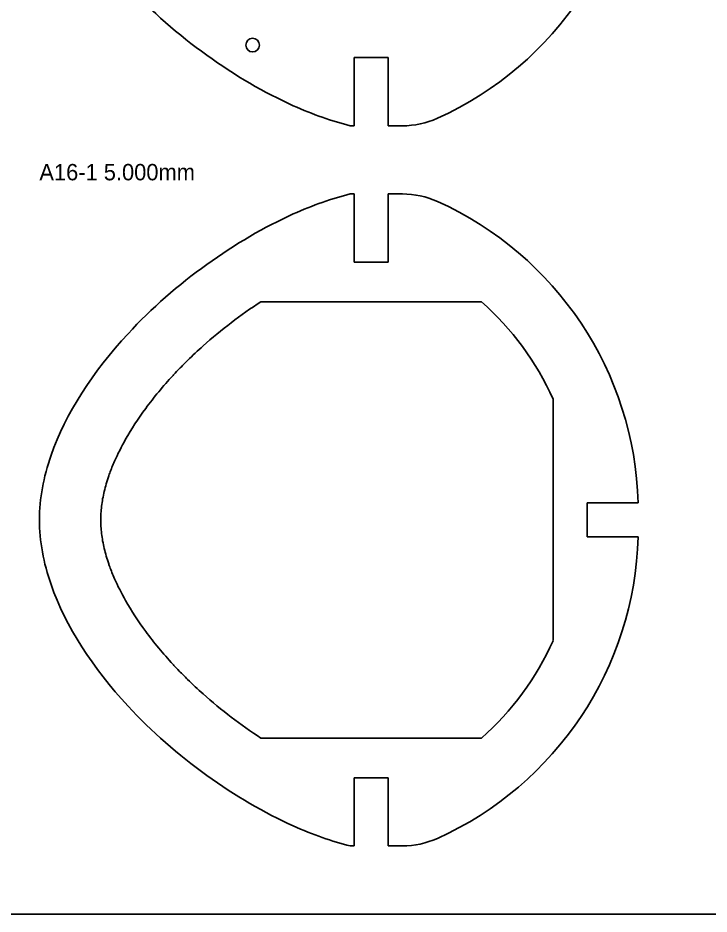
# Model space of a CAD drawing. Header units: millimetres. Extents: x 0 to 1220, y 0 to 2440.
# Drawn here: x 112.5 to 214, y 0 to 131.5 of the extents above; entities that cross this region are included whole.
import ezdxf

# ---------------------------------------------------------------- set-up
doc = ezdxf.new("R2010")
doc.units = ezdxf.units.MM
for name, color, linetype in [('CUT', 1, 'Continuous'), ('LABELS_NONCUT', 3, 'Continuous'), ('STOCK_NONCUT', 8, 'Continuous')]:
    doc.layers.add(name, color=color, linetype=linetype)

msp = doc.modelspace()

# ---------------------------------------------------------------- linework, layer by layer
at = {"layer": 'CUT'}
for p, q in [((161.83, 115.64, 0), (161.83, 125.64, 0)), ((161.83, 125.64, 0), (166.83, 125.64, 0)), ((166.83, 125.64, 0), (166.83, 115.64, 0)), ((161.27, 115.64, 0), (161.83, 115.64, 0)), ((166.83, 115.64, 0), (168.94, 115.64, 0)), ((161.83, 105.64, 0), (161.27, 105.64, 0)), ((161.83, 95.64, 0), (161.83, 105.64, 0)), ((168.94, 105.64, 0), (166.83, 105.64, 0)), ((166.83, 105.64, 0), (166.83, 95.64, 0)), ((166.83, 95.64, 0), (161.83, 95.64, 0)), ((148.15, 89.82, 0), (180.53, 89.82, 0)), ((191.05, 75.54, 0), (191.05, 40.11, 0)), ((196.05, 60.32, 0), (203.54, 60.32, 0)), ((196.05, 55.32, 0), (196.05, 60.32, 0)), ((203.54, 55.32, 0), (196.05, 55.32, 0)), ((180.53, 25.82, 0), (148.15, 25.82, 0)), ((161.83, 10, 0), (161.83, 20, 0)), ((161.83, 20, 0), (166.83, 20, 0)), ((166.83, 20, 0), (166.83, 10, 0)), ((161.27, 10, 0), (161.83, 10, 0)), ((166.83, 10, 0), (168.94, 10, 0))]:
    msp.add_line(p, q, dxfattribs=at)
msp.add_circle((146.95, 127.47, 0), 1, dxfattribs=at)
for centre, radius, start, end in [((153.54, 162.36, 0), 50.02, -65.7748, -1.594), ((168.94, 128.14, 0), 12.5, -90, -65.7748), ((168.94, 93.14, 0), 12.5, 65.7748, 90), ((153.54, 58.93, 0), 50.02, 1.594, 65.7748), ((153.54, 58.93, 0), 41.02, 23.8835, 48.8621), ((153.54, 56.71, 0), 50.02, -65.7748, -1.594), ((153.54, 56.71, 0), 41.02, -48.8621, -23.8835), ((168.94, 22.5, 0), 12.5, -90, -65.7748)]:
    msp.add_arc(centre, radius, start, end, dxfattribs=at)
for points, knots in [([(161.27, 115.64, 0), (158.61, 116.31, 0), (155.79, 117.3, 0), (144.46, 122.38, 0), (135.56, 128.7, 0), (123.51, 141.71, 0), (119.48, 147.88, 0), (116.24, 157.19, 0), (115.64, 160.37, 0), (115.64, 163.47, 0)], [0, 0, 0, 0, 0.137153, 0.137153, 0.540686, 0.540686, 0.841226, 0.841226, 1, 1, 1, 1]), ([(161.27, 105.64, 0), (158.61, 104.98, 0), (155.79, 103.99, 0), (144.46, 98.91, 0), (135.56, 92.59, 0), (123.51, 79.58, 0), (119.48, 73.41, 0), (116.24, 64.1, 0), (115.64, 60.92, 0), (115.64, 57.82, 0)], [0, 0, 0, 0, 0.137153, 0.137153, 0.540686, 0.540686, 0.841226, 0.841226, 1, 1, 1, 1]), ([(148.15, 89.82, 0), (145.22, 87.91, 0), (142.34, 85.72, 0), (139.68, 83.35, 0), (138.9, 82.65, 0), (138.14, 81.94, 0), (137.4, 81.22, 0), (136.99, 80.81, 0), (136.58, 80.4, 0), (136.18, 79.99, 0), (135.92, 79.72, 0), (135.65, 79.44, 0), (135.4, 79.17, 0), (135.35, 79.12, 0), (135.31, 79.07, 0), (135.26, 79.02, 0), (133.8, 77.44, 0), (132.45, 75.81, 0), (131.25, 74.18, 0), (130.14, 72.66, 0), (129.15, 71.14, 0), (128.3, 69.65, 0), (127.68, 68.56, 0), (127.14, 67.49, 0), (126.68, 66.44, 0), (126.55, 66.14, 0), (126.42, 65.84, 0), (126.3, 65.55, 0), (126.19, 65.26, 0), (126.08, 64.97, 0), (125.97, 64.68, 0), (125.93, 64.58, 0), (125.89, 64.47, 0), (125.86, 64.36, 0), (125.85, 64.33, 0), (125.84, 64.3, 0), (125.83, 64.27, 0), (125.69, 63.89, 0), (125.57, 63.5, 0), (125.46, 63.13, 0), (125.35, 62.75, 0), (125.25, 62.38, 0), (125.17, 62.01, 0), (125.08, 61.64, 0), (125, 61.27, 0), (124.93, 60.91, 0), (124.87, 60.54, 0), (124.81, 60.18, 0), (124.77, 59.83, 0), (124.73, 59.47, 0), (124.69, 59.12, 0), (124.67, 58.78, 0), (124.65, 58.45, 0), (124.64, 58.13, 0), (124.64, 57.82, 0)], [0, 0, 0, 0, 0.22238, 0.22238, 0.22238, 0.287498, 0.287498, 0.287498, 0.324031, 0.324031, 0.324031, 0.348271, 0.348271, 0.348271, 0.352617, 0.352617, 0.352617, 0.490832, 0.490832, 0.490832, 0.619211, 0.619211, 0.619211, 0.712787, 0.712787, 0.712787, 0.739656, 0.739656, 0.739656, 0.766035, 0.766035, 0.766035, 0.77611, 0.77611, 0.77611, 0.778805, 0.778805, 0.778805, 0.81469, 0.81469, 0.81469, 0.85105, 0.85105, 0.85105, 0.888287, 0.888287, 0.888287, 0.925829, 0.925829, 0.925829, 0.964059, 0.964059, 0.964059, 1, 1, 1, 1]), ([(161.27, 10, 0), (158.61, 10.67, 0), (155.79, 11.65, 0), (144.46, 16.73, 0), (135.56, 23.06, 0), (123.51, 36.06, 0), (119.48, 42.24, 0), (116.24, 51.54, 0), (115.64, 54.73, 0), (115.64, 57.82, 0)], [0, 0, 0, 0, 0.137153, 0.137153, 0.540686, 0.540686, 0.841226, 0.841226, 1, 1, 1, 1]), ([(148.15, 25.82, 0), (145.22, 27.73, 0), (142.34, 29.92, 0), (139.68, 32.3, 0), (138.9, 32.99, 0), (138.14, 33.7, 0), (137.4, 34.43, 0), (136.99, 34.83, 0), (136.58, 35.24, 0), (136.18, 35.65, 0), (135.92, 35.93, 0), (135.65, 36.2, 0), (135.4, 36.48, 0), (135.35, 36.53, 0), (135.31, 36.58, 0), (135.26, 36.63, 0), (133.8, 38.21, 0), (132.45, 39.83, 0), (131.25, 41.46, 0), (130.14, 42.98, 0), (129.15, 44.5, 0), (128.3, 46, 0), (127.68, 47.08, 0), (127.14, 48.16, 0), (126.68, 49.2, 0), (126.55, 49.5, 0), (126.42, 49.8, 0), (126.3, 50.1, 0), (126.19, 50.39, 0), (126.08, 50.68, 0), (125.97, 50.96, 0), (125.93, 51.07, 0), (125.89, 51.18, 0), (125.86, 51.29, 0), (125.85, 51.31, 0), (125.84, 51.34, 0), (125.83, 51.37, 0), (125.69, 51.76, 0), (125.57, 52.14, 0), (125.46, 52.51, 0), (125.35, 52.89, 0), (125.25, 53.26, 0), (125.17, 53.63, 0), (125.08, 54.01, 0), (125, 54.37, 0), (124.93, 54.74, 0), (124.87, 55.1, 0), (124.81, 55.46, 0), (124.77, 55.81, 0), (124.73, 56.17, 0), (124.69, 56.52, 0), (124.67, 56.87, 0), (124.65, 57.19, 0), (124.64, 57.51, 0), (124.64, 57.82, 0)], [0, 0, 0, 0, 0.22238, 0.22238, 0.22238, 0.287498, 0.287498, 0.287498, 0.324031, 0.324031, 0.324031, 0.348271, 0.348271, 0.348271, 0.352617, 0.352617, 0.352617, 0.490832, 0.490832, 0.490832, 0.619211, 0.619211, 0.619211, 0.712787, 0.712787, 0.712787, 0.739656, 0.739656, 0.739656, 0.766035, 0.766035, 0.766035, 0.77611, 0.77611, 0.77611, 0.778805, 0.778805, 0.778805, 0.81469, 0.81469, 0.81469, 0.85105, 0.85105, 0.85105, 0.888287, 0.888287, 0.888287, 0.925829, 0.925829, 0.925829, 0.964059, 0.964059, 0.964059, 1, 1, 1, 1])]:
    msp.add_open_spline(points, degree=3, knots=knots, dxfattribs=at)
at = {"layer": 'STOCK_NONCUT'}
msp.add_lwpolyline([(0, 0), (1220, 0), (1220, 2440), (0, 2440)], close=True, dxfattribs=at)

# ---------------------------------------------------------------- texts
at = {"layer": 'LABELS_NONCUT'}
msp.add_text('A16-1 5.000mm', height=2.4, dxfattribs=at).set_placement((115.64, 107.64))

doc.saveas('drawing.dxf')
